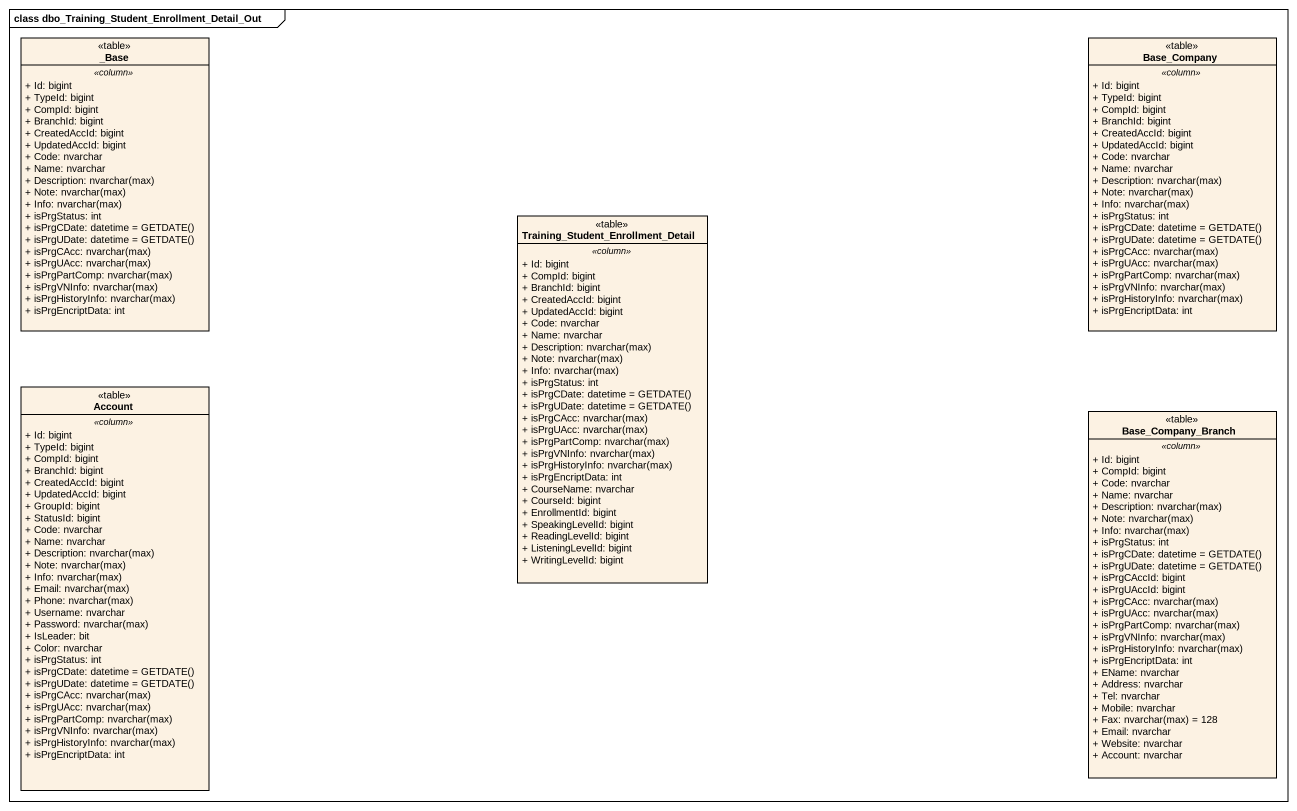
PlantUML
@startuml
mainframe class dbo_Training_Student_Enrollment_Detail_Out
hide circle
hide empty members
skinparam classAttributeIconSize 0
class "_Base" as Base <<table>> {
  .. <<column>> ..
  + Id: bigint
  + TypeId: bigint
  + CompId: bigint
  + BranchId: bigint
  + CreatedAccId: bigint
  + UpdatedAccId: bigint
  + Code: nvarchar
  + Name: nvarchar
  {field} + Description: nvarchar(max)
  {field} + Note: nvarchar(max)
  {field} + Info: nvarchar(max)
  + isPrgStatus: int
  {field} + isPrgCDate: datetime = GETDATE()
  {field} + isPrgUDate: datetime = GETDATE()
  {field} + isPrgCAcc: nvarchar(max)
  {field} + isPrgUAcc: nvarchar(max)
  {field} + isPrgPartComp: nvarchar(max)
  {field} + isPrgVNInfo: nvarchar(max)
  {field} + isPrgHistoryInfo: nvarchar(max)
  + isPrgEncriptData: int
}
class Base_Company <<table>> {
  .. <<column>> ..
  + Id: bigint
  + TypeId: bigint
  + CompId: bigint
  + BranchId: bigint
  + CreatedAccId: bigint
  + UpdatedAccId: bigint
  + Code: nvarchar
  + Name: nvarchar
  {field} + Description: nvarchar(max)
  {field} + Note: nvarchar(max)
  {field} + Info: nvarchar(max)
  + isPrgStatus: int
  {field} + isPrgCDate: datetime = GETDATE()
  {field} + isPrgUDate: datetime = GETDATE()
  {field} + isPrgCAcc: nvarchar(max)
  {field} + isPrgUAcc: nvarchar(max)
  {field} + isPrgPartComp: nvarchar(max)
  {field} + isPrgVNInfo: nvarchar(max)
  {field} + isPrgHistoryInfo: nvarchar(max)
  + isPrgEncriptData: int
}
class "Training_Student_Enrollment_Detail" as Training_Student_Enrollment <<table>> {
  .. <<column>> ..
  + Id: bigint
  + CompId: bigint
  + BranchId: bigint
  + CreatedAccId: bigint
  + UpdatedAccId: bigint
  + Code: nvarchar
  + Name: nvarchar
  {field} + Description: nvarchar(max)
  {field} + Note: nvarchar(max)
  {field} + Info: nvarchar(max)
  + isPrgStatus: int
  {field} + isPrgCDate: datetime = GETDATE()
  {field} + isPrgUDate: datetime = GETDATE()
  {field} + isPrgCAcc: nvarchar(max)
  {field} + isPrgUAcc: nvarchar(max)
  {field} + isPrgPartComp: nvarchar(max)
  {field} + isPrgVNInfo: nvarchar(max)
  {field} + isPrgHistoryInfo: nvarchar(max)
  + isPrgEncriptData: int
  + CourseName: nvarchar
  + CourseId: bigint
  + EnrollmentId: bigint
  + SpeakingLevelId: bigint
  + ReadingLevelId: bigint
  + ListeningLevelId: bigint
  + WritingLevelId: bigint
}
class Account <<table>> {
  .. <<column>> ..
  + Id: bigint
  + TypeId: bigint
  + CompId: bigint
  + BranchId: bigint
  + CreatedAccId: bigint
  + UpdatedAccId: bigint
  + GroupId: bigint
  + StatusId: bigint
  + Code: nvarchar
  + Name: nvarchar
  {field} + Description: nvarchar(max)
  {field} + Note: nvarchar(max)
  {field} + Info: nvarchar(max)
  {field} + Email: nvarchar(max)
  {field} + Phone: nvarchar(max)
  + Username: nvarchar
  {field} + Password: nvarchar(max)
  + IsLeader: bit
  + Color: nvarchar
  + isPrgStatus: int
  {field} + isPrgCDate: datetime = GETDATE()
  {field} + isPrgUDate: datetime = GETDATE()
  {field} + isPrgCAcc: nvarchar(max)
  {field} + isPrgUAcc: nvarchar(max)
  {field} + isPrgPartComp: nvarchar(max)
  {field} + isPrgVNInfo: nvarchar(max)
  {field} + isPrgHistoryInfo: nvarchar(max)
  + isPrgEncriptData: int
}
class Base_Company_Branch <<table>> {
  .. <<column>> ..
  + Id: bigint
  + CompId: bigint
  + Code: nvarchar
  + Name: nvarchar
  {field} + Description: nvarchar(max)
  {field} + Note: nvarchar(max)
  {field} + Info: nvarchar(max)
  + isPrgStatus: int
  {field} + isPrgCDate: datetime = GETDATE()
  {field} + isPrgUDate: datetime = GETDATE()
  + isPrgCAccId: bigint
  + isPrgUAccId: bigint
  {field} + isPrgCAcc: nvarchar(max)
  {field} + isPrgUAcc: nvarchar(max)
  {field} + isPrgPartComp: nvarchar(max)
  {field} + isPrgVNInfo: nvarchar(max)
  {field} + isPrgHistoryInfo: nvarchar(max)
  + isPrgEncriptData: int
  + EName: nvarchar
  + Address: nvarchar
  + Tel: nvarchar
  + Mobile: nvarchar
  {field} + Fax: nvarchar(max) = 128
  + Email: nvarchar
  + Website: nvarchar
  + Account: nvarchar
}
@enduml
